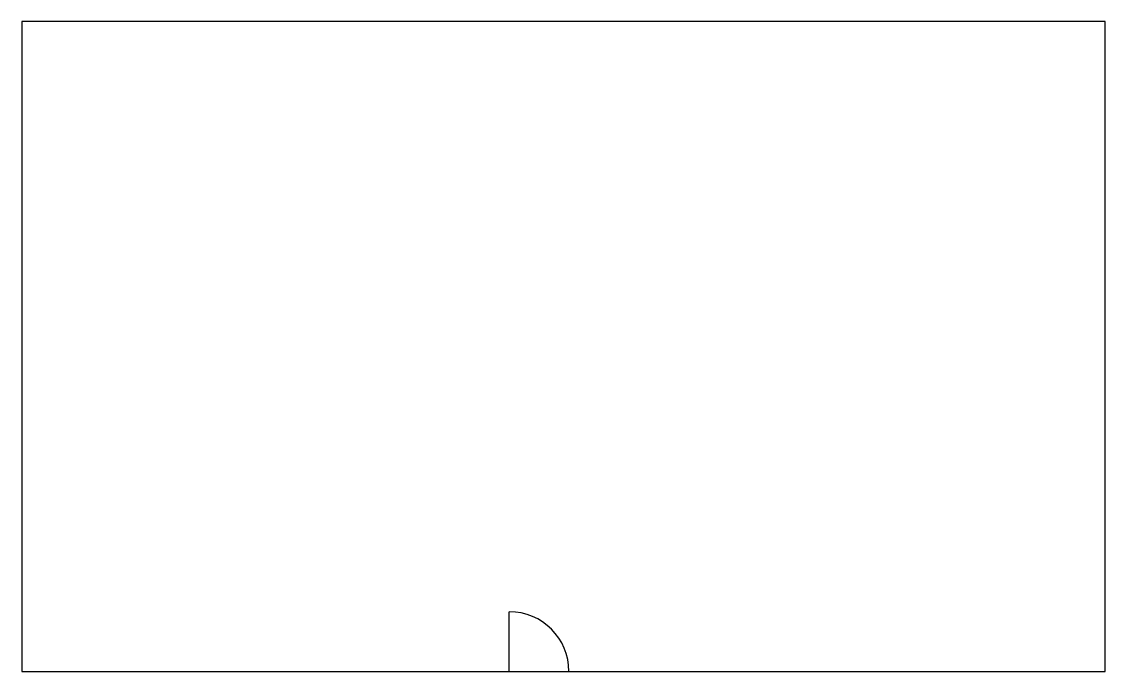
# Model space of a CAD drawing. Header units: millimetres. Extents: x 0 to 20000, y 0 to 12000.
import ezdxf

# ---------------------------------------------------------------- set-up
doc = ezdxf.new("R2010")
doc.units = ezdxf.units.MM

msp = doc.modelspace()

# ---------------------------------------------------------------- linework, layer by layer
at = {"layer": 'A-DOOR'}
msp.add_line((9000, 0), (9000, 1100), dxfattribs=at)
msp.add_arc((9000, 0), 1100, 0, 90, dxfattribs=at)
at = {"layer": 'A-WALL'}
for p, q in [((20000, 12000), (0, 12000)), ((0, 12000), (0, 0)), ((20000, 0), (20000, 12000)), ((0, 0), (20000, 0))]:
    msp.add_line(p, q, dxfattribs=at)

doc.saveas('drawing.dxf')
